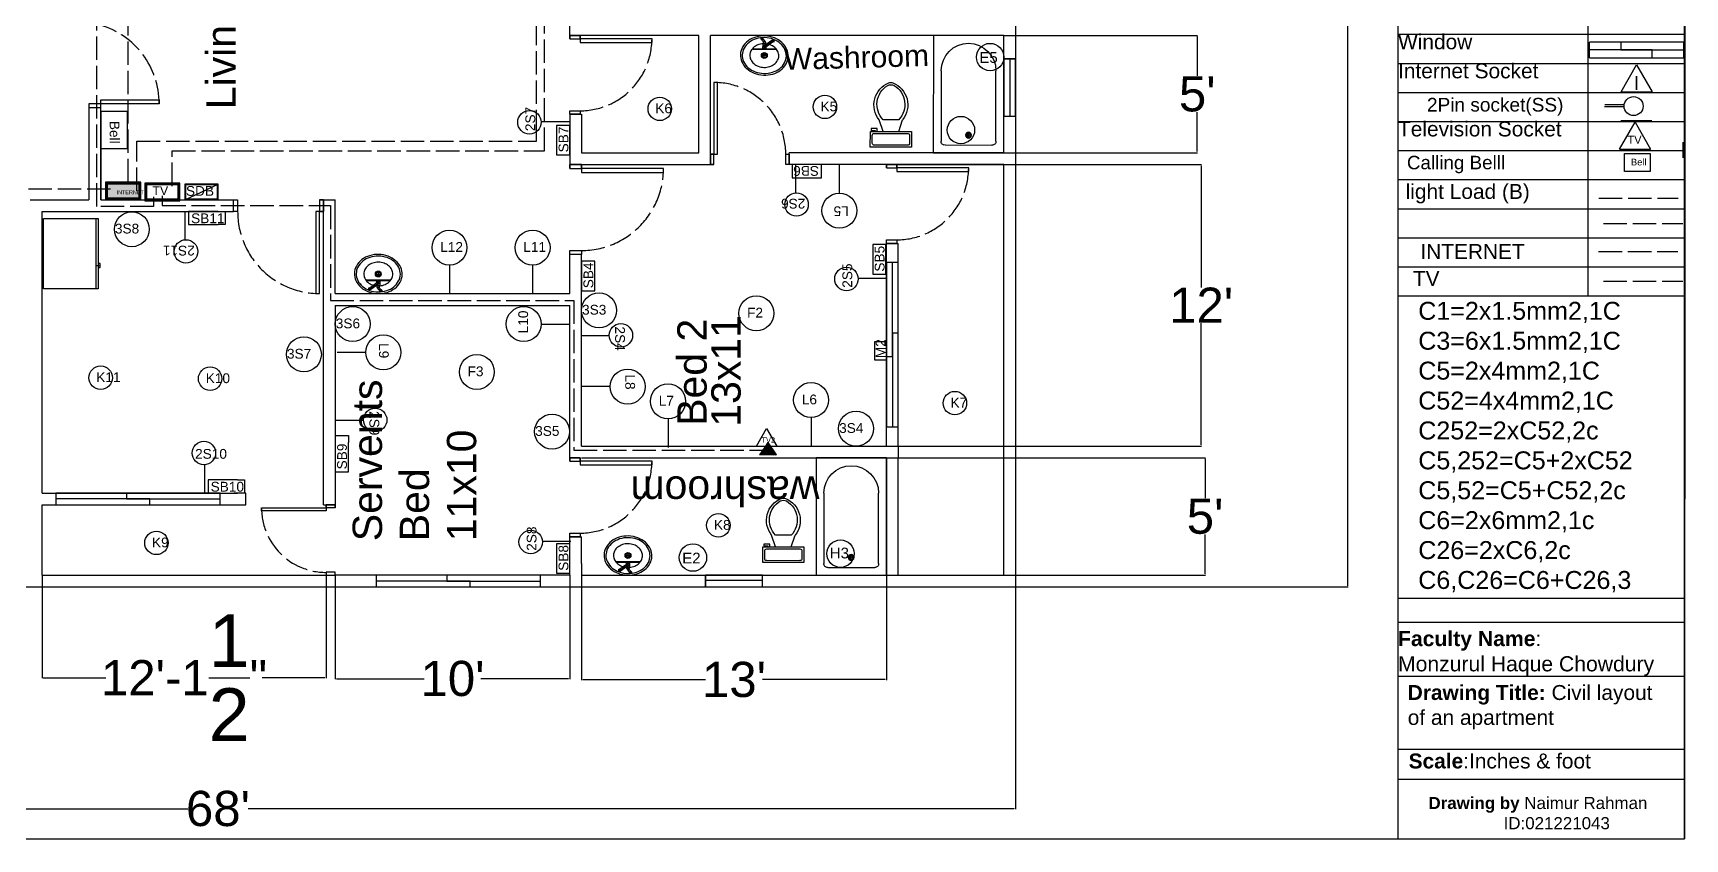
# Model space of a CAD drawing. Header units: inches. Extents: x -412 to 20037, y 548 to 16595.
# Drawn here: x 5481 to 6326, y 5596 to 6008 of the extents above; entities that cross this region are included whole.
import ezdxf
from ezdxf.enums import TextEntityAlignment as Align

# ---------------------------------------------------------------- set-up
doc = ezdxf.new("R2010")
doc.units = ezdxf.units.IN
doc.header["$MEASUREMENT"] = 0
doc.linetypes.add('ACAD_ISO02W100', pattern=[15, 12, -3])
doc.layers.get('Defpoints').update_dxf_attribs({"color": 6})
for name, color, linetype in [('bath', 4, 'Continuous'), ('freecads.com', 7, 'Continuous'), ('Heavy Load', 3, 'ACAD_ISO02W100'), ('iNTERNET', 30, 'ACAD_ISO02W100'), ('light_dwgmodels.com', 250, 'ACAD_ISO02W100'), ('TV WIRE', 62, 'ACAD_ISO02W100')]:
    doc.layers.add(name, color=color, linetype=linetype)
doc.layers.add('text', color=140, linetype='Continuous', lineweight=9)
doc.styles.add('Arial', font='arial.ttf')
doc.styles.get("Standard").update_dxf_attribs({"font": 'arial.ttf'})
doc.dimstyles.new('Copy of civil layout', dxfattribs={"dimtxt": 18, "dimasz": 0.625, "dimexe": 0.18, "dimexo": 0.0625, "dimgap": 0.09, "dimtad": 0, "dimtih": 1, "dimtoh": 1, "dimdec": 1, "dimzin": 0, "dimdsep": 46, "dimlunit": 4, "dimtxsty": 'Standard', "dimcen": 0.09, "dimclrd": 6, "dimclre": 256, "dimclrt": 256, "dimadec": 0, "dimazin": 0, "dimtfac": 1.5, "dimtdec": 1, "dimtofl": 0, "dimtmove": 0, "dimatfit": 0, "dimfxl": 1, "dimtolj": 1, "dimtzin": 0, "dimlwe": -1, "dimarcsym": 0})

# ---------------------------------------------------------------- blocks, each defined once
blk = doc.blocks.new('Bath Tub - 26 x 60 in.')
for p, q in [((8, -18), (10, -18)), ((9, -17), (9, -19))]:
    blk.add_line(p, q)
blk.add_lwpolyline([(0, -36), (0, 0), (60, 0), (60, -36)], close=True)
for points in [[(4, -30), (4, -6)], [(6, -4), (42, -4)], [(42, -32), (6, -32)]]:
    blk.add_lwpolyline(points)
for radius in [1.5, 1]:
    blk.add_circle((9, -18), radius)
for centre, radius, start, end in [((5.75, -5.75), 1.77, 81.8699, 188.1301), ((42, -18), 14, 270, 90), ((5.75, -30.25), 1.77, 171.8699, 278.1301)]:
    blk.add_arc(centre, radius, start, end)
blk = doc.blocks.new('Toilet - top')
for p, q in [((-8, -8.5), (-8, -8)), ((-7, -8), (-7, -9.5)), ((-4, -8), (-6, -14)), ((4, -8), (6, -14)), ((9.5, -6), (9.5, -2)), ((-10, -8.5), (-8, -8.5)), ((-10, -9.5), (-10, -8.5)), ((-7, -9.5), (-10, -9.5)), ((4, -14), (-4, -14))]:
    blk.add_line(p, q)
blk.add_lwpolyline([(10.5, -8), (10.5, 0), (-10.5, 0), (-10.5, -8)], close=True)
for points in [[(-9.5, -2), (-9.5, -6)], [(8.5, -1), (-8.5, -1)], [(-8.5, -7), (8.5, -7)]]:
    blk.add_lwpolyline(points)
for centre, radius, start, end in [((-8.62, -1.88), 0.884, 81.8699, 188.1301), ((-8.62, -6.12), 0.884, 171.8699, 278.1301), ((8.62, -1.88), 0.884, 351.8699, 98.1301), ((8.62, -6.12), 0.884, 261.8699, 8.1301), ((3.52, -21.58), 12.17, 141.46911, 247.97143), ((4.2, -21.82), 11.33, 136.36773, 238.94682), ((-3.52, -21.58), 12.17, 292.02843, 38.53071), ((-4.2, -21.82), 11.33, 301.05301, 43.63209), ((0, -27.88), 4, 245.73182, 294.26817), ((0, -29), 4, 254.86053, 285.13947)]:
    blk.add_arc(centre, radius, start, end)
blk = doc.blocks.new('Sink - Oval top')
for p, q in [((-1, 0), (1, 0)), ((0, 1), (0, -1))]:
    blk.add_line(p, q)
at = {"linetype": 'Continuous'}
for points in [[(-12.23, 0.39, 0.117634), (-11.46, -3.36, 0.104469), (-8.88, -6.8, 0.090016), (-5.08, -9.07, 0.08192), (-0.32, -10.02, 0.08192), (4.49, -9.38, 0.090016), (8.42, -7.36, 0.104469), (11.22, -4.09, 0.117634), (12.23, -0.39, 0.117634), (11.46, 3.36, 0.104469), (8.88, 6.8, 0.090016), (5.08, 9.07, 0.08192), (0.32, 10.02, 0.08192), (-4.49, 9.38, 0.090016), (-8.42, 7.36, 0.104469), (-11.22, 4.09, 0.117634)], [(-11.29, 0.16, 0.118622), (-10.52, -3.25, 0.104678), (-8.07, -6.36, 0.089562), (-4.54, -8.37, 0.081185), (-0.13, -9.15, 0.081185), (4.3, -8.49, 0.089562), (7.89, -6.58, 0.104678), (10.42, -3.55, 0.118622), (11.29, -0.16, 0.118622), (10.52, 3.25, 0.104678), (8.07, 6.36, 0.089562), (4.54, 8.37, 0.081185), (0.13, 9.15, 0.081185), (-4.3, 8.49, 0.089562), (-7.89, 6.58, 0.104678), (-10.42, 3.55, 0.118622)], [(-7.42, 0.08, 0.118283), (-6.91, -2.17, 0.104607), (-5.29, -4.21, 0.089718), (-2.97, -5.53, 0.081436), (-0.07, -6.04, 0.081436), (2.84, -5.59, 0.089718), (5.2, -4.33, 0.104607), (6.86, -2.32, 0.118283), (7.42, -0.08, 0.118283), (6.91, 2.17, 0.104607), (5.29, 4.21, 0.089718), (2.97, 5.53, 0.081436), (0.07, 6.04, 0.081436), (-2.84, 5.59, 0.089718), (-5.2, 4.33, 0.104607), (-6.86, 2.32, 0.118283)]]:
    blk.add_lwpolyline(points, format="xyb", close=True, dxfattribs=at)
for radius in [1.5, 1]:
    blk.add_circle((0, 0), radius)
blk = doc.blocks.new('Faucet - single handle front')
for p, q in [((-2, 6), (-2, 5.5)), ((-1, 6), (-2, 6)), ((-0.5, 4), (-2, 5.5)), ((-2, 5.5), (-1, 5.5)), ((-1, 5.5), (-1, 6)), ((0.5, 4), (-1, 6)), ((-1, 5.5), (0.5, 4)), ((-0.75, 3), (0.75, 3)), ((-0.75, 0.5), (-0.75, 3)), ((-0.75, 1), (0.75, 1)), ((-0.5, 4), (0.5, 4)), ((-0.25, 2), (3.75, 5)), ((3.75, 4.5), (-0.25, 1.5)), ((-0.25, 1.5), (-0.25, 2)), ((0.75, 1.5), (-0.25, 1.5)), ((0.75, 1.5), (4.08742, 4.003)), ((0.75, 3), (0.75, 2.7386)), ((0.75, 1.5), (0.75, 0.5)), ((3.75, 4.5), (3.75, 5)), ((3.75, 5), (4.75, 5)), ((3.75, 4), (3.75, 4.5)), ((4.75, 4.5), (3.75, 4.5)), ((4.75, 4), (3.75, 4)), ((4.75, 5), (4.75, 4.5)), ((4.75, 4.5), (4.75, 4))]:
    blk.add_line(p, q)
blk.add_lwpolyline([(-6, 0), (-6, 0.5), (6, 0.5), (6, 0)], close=True)
for centre, start, end in [((1.25426, 3.0302), 151.0646, 180.8629), ((-1.25426, 3.0302), 359.1371, 28.93536)]:
    blk.add_arc(centre, 2.00448, start, end)
blk = doc.blocks.new('Refrigerator-2 door - 36 in top')
for p, q in [((0, -26.999999), (36, -26.999999)), ((11, -27.999999), (11, -28.999999)), ((11, -28.999999), (13, -28.999999)), ((12, -26.999999), (12, -28.999999)), ((13, -28.999999), (13, -27.999999))]:
    blk.add_line(p, q)
blk.add_lwpolyline([(0, -27.999999), (0, 0), (36, 0), (36, -27.999999)], close=True)
blk = doc.blocks.new('*D108')
at = {"transparency": 16777216}
for p, q in [((5983.8, 6336.46), (6153.92, 6336.46)), ((5983.8, 5724.46), (6153.92, 5724.46))]:
    blk.add_line(p, q, dxfattribs=at)
at = {"color": 6, "lineweight": -2, "transparency": 16777216}
for p, q in [((6153.74, 6335.84), (6153.74, 6039.74)), ((6153.74, 5725.09), (6153.74, 6021.18))]:
    blk.add_line(p, q, dxfattribs=at)
at = {"color": 6, "transparency": 16777216}
for points in [[(6153.64, 6335.84), (6153.85, 6335.84), (6153.74, 6336.46)], [(6153.64, 5725.09), (6153.85, 5725.09), (6153.74, 5724.46)]]:
    blk.add_solid(points, dxfattribs=at)
at = {"layer": 'Defpoints', "color": 0, "transparency": 16777216}
for p in [(5983.74, 6336.46), (5983.74, 5724.46), (6153.74, 5724.46)]:
    blk.add_point(p, dxfattribs=at)
at = {"transparency": 16777216, "insert": (6153.74, 6030.46), "char_height": 18, "attachment_point": 5}
blk.add_mtext("\\A1;51'", dxfattribs=at)
blk = doc.blocks.new('*D145')
at = {"transparency": 16777216}
for p, q in [((5485.74, 5730.46), (5485.74, 5677.85)), ((5631.02, 5730.46), (5631.02, 5677.85))]:
    blk.add_line(p, q, dxfattribs=at)
at = {"color": 6, "lineweight": -2, "transparency": 16777216}
for p, q in [((5486.37, 5678.03), (5518.38, 5678.03)), ((5630.4, 5678.03), (5598.38, 5678.03))]:
    blk.add_line(p, q, dxfattribs=at)
at = {"color": 6, "transparency": 16777216}
for points in [[(5486.37, 5678.13), (5486.37, 5677.92), (5485.74, 5678.03)], [(5630.4, 5678.13), (5630.4, 5677.92), (5631.02, 5678.03)]]:
    blk.add_solid(points, dxfattribs=at)
at = {"layer": 'Defpoints', "color": 0, "transparency": 16777216}
for p in [(5485.74, 5730.53), (5631.02, 5730.53), (5631.02, 5678.03)]:
    blk.add_point(p, dxfattribs=at)
at = {"transparency": 16777216, "insert": (5558.38, 5678.03), "char_height": 18, "attachment_point": 5}
blk.add_mtext('\\A1;12\'-1{\\H1.5x;\\S1/2;}"', dxfattribs=at)
blk = doc.blocks.new('*D146')
at = {"transparency": 16777216}
for p, q in [((5635.74, 5730.46), (5635.74, 5677.35)), ((5755.74, 5730.46), (5755.74, 5677.35))]:
    blk.add_line(p, q, dxfattribs=at)
at = {"color": 6, "lineweight": -2, "transparency": 16777216}
for p, q in [((5636.37, 5677.53), (5681.22, 5677.53)), ((5755.12, 5677.53), (5710.26, 5677.53))]:
    blk.add_line(p, q, dxfattribs=at)
at = {"color": 6, "transparency": 16777216}
for points in [[(5636.37, 5677.63), (5636.37, 5677.42), (5635.74, 5677.53)], [(5755.12, 5677.63), (5755.12, 5677.42), (5755.74, 5677.53)]]:
    blk.add_solid(points, dxfattribs=at)
at = {"layer": 'Defpoints', "color": 0, "transparency": 16777216}
for p in [(5635.74, 5730.53), (5755.74, 5730.53), (5755.74, 5677.53)]:
    blk.add_point(p, dxfattribs=at)
at = {"transparency": 16777216, "insert": (5695.74, 5677.53), "char_height": 18, "attachment_point": 5}
blk.add_mtext("\\A1;10'", dxfattribs=at)
blk = doc.blocks.new('*D147')
at = {"transparency": 16777216}
for p, q in [((5761.74, 5730.46), (5761.74, 5676.85)), ((5917.74, 5730.46), (5917.74, 5676.85))]:
    blk.add_line(p, q, dxfattribs=at)
at = {"color": 6, "lineweight": -2, "transparency": 16777216}
for p, q in [((5762.37, 5677.03), (5825.22, 5677.03)), ((5917.12, 5677.03), (5854.26, 5677.03))]:
    blk.add_line(p, q, dxfattribs=at)
at = {"color": 6, "transparency": 16777216}
for points in [[(5762.37, 5677.13), (5762.37, 5676.92), (5761.74, 5677.03)], [(5917.12, 5677.13), (5917.12, 5676.92), (5917.74, 5677.03)]]:
    blk.add_solid(points, dxfattribs=at)
at = {"layer": 'Defpoints', "color": 0, "transparency": 16777216}
for p in [(5761.74, 5730.53), (5917.74, 5730.53), (5917.74, 5677.03)]:
    blk.add_point(p, dxfattribs=at)
at = {"transparency": 16777216, "insert": (5839.74, 5677.03), "char_height": 18, "attachment_point": 5}
blk.add_mtext("\\A1;13'", dxfattribs=at)
blk = doc.blocks.new('*D148')
at = {"transparency": 16777216}
for p, q in [((5167.74, 5724.46), (5167.74, 5610.85)), ((5983.74, 5724.46), (5983.74, 5610.85))]:
    blk.add_line(p, q, dxfattribs=at)
at = {"color": 6, "lineweight": -2, "transparency": 16777216}
for p, q in [((5168.37, 5611.03), (5560.33, 5611.03)), ((5983.12, 5611.03), (5591.15, 5611.03))]:
    blk.add_line(p, q, dxfattribs=at)
at = {"color": 6, "transparency": 16777216}
for points in [[(5168.37, 5611.13), (5168.37, 5610.92), (5167.74, 5611.03)], [(5983.12, 5611.13), (5983.12, 5610.92), (5983.74, 5611.03)]]:
    blk.add_solid(points, dxfattribs=at)
at = {"layer": 'Defpoints', "color": 0, "transparency": 16777216}
for p in [(5167.74, 5724.53), (5983.74, 5724.53), (5983.74, 5611.03)]:
    blk.add_point(p, dxfattribs=at)
at = {"transparency": 16777216, "insert": (5575.74, 5611.03), "char_height": 18, "attachment_point": 5}
blk.add_mtext("\\A1;68'", dxfattribs=at)
blk = doc.blocks.new('*D152')
at = {"transparency": 16777216}
for p, q in [((5977.8, 6006.53), (6076.92, 6006.53)), ((5977.8, 5946.53), (6076.92, 5946.53))]:
    blk.add_line(p, q, dxfattribs=at)
at = {"color": 6, "lineweight": -2, "transparency": 16777216}
for p, q in [((6076.74, 6005.9), (6076.74, 5985.77)), ((6076.74, 5947.15), (6076.74, 5967.28))]:
    blk.add_line(p, q, dxfattribs=at)
at = {"color": 6, "transparency": 16777216}
for points in [[(6076.64, 6005.9), (6076.85, 6005.9), (6076.74, 6006.53)], [(6076.64, 5947.15), (6076.85, 5947.15), (6076.74, 5946.53)]]:
    blk.add_solid(points, dxfattribs=at)
at = {"layer": 'Defpoints', "color": 0, "transparency": 16777216}
for p in [(5977.74, 6006.53), (5977.74, 5946.53), (6076.74, 5946.53)]:
    blk.add_point(p, dxfattribs=at)
at = {"transparency": 16777216, "insert": (6076.74, 5976.53), "char_height": 18, "attachment_point": 5}
blk.add_mtext("\\A1;5'", dxfattribs=at)
blk = doc.blocks.new('*D153')
at = {"transparency": 16777216}
for p, q in [((5917.8, 5790.53), (6080.92, 5790.53)), ((5917.8, 5730.53), (6080.92, 5730.53))]:
    blk.add_line(p, q, dxfattribs=at)
at = {"color": 6, "lineweight": -2, "transparency": 16777216}
for p, q in [((6080.74, 5789.9), (6080.74, 5769.77)), ((6080.74, 5731.15), (6080.74, 5751.28))]:
    blk.add_line(p, q, dxfattribs=at)
at = {"color": 6, "transparency": 16777216}
for points in [[(6080.64, 5789.9), (6080.85, 5789.9), (6080.74, 5790.53)], [(6080.64, 5731.15), (6080.85, 5731.15), (6080.74, 5730.53)]]:
    blk.add_solid(points, dxfattribs=at)
at = {"layer": 'Defpoints', "color": 0, "transparency": 16777216}
for p in [(5917.74, 5790.53), (5917.74, 5730.53), (6080.74, 5730.53)]:
    blk.add_point(p, dxfattribs=at)
at = {"transparency": 16777216, "insert": (6080.74, 5760.53), "char_height": 18, "attachment_point": 5}
blk.add_mtext("\\A1;5'", dxfattribs=at)
blk = doc.blocks.new('*D154')
at = {"transparency": 16777216}
for p, q in [((5917.8, 5940.53), (6078.92, 5940.53)), ((5917.8, 5796.53), (6078.92, 5796.53))]:
    blk.add_line(p, q, dxfattribs=at)
at = {"color": 6, "lineweight": -2, "transparency": 16777216}
for p, q in [((6078.74, 5939.9), (6078.74, 5877.65)), ((6078.74, 5797.15), (6078.74, 5859.4))]:
    blk.add_line(p, q, dxfattribs=at)
at = {"color": 6, "transparency": 16777216}
for points in [[(6078.64, 5939.9), (6078.85, 5939.9), (6078.74, 5940.53)], [(6078.64, 5797.15), (6078.85, 5797.15), (6078.74, 5796.53)]]:
    blk.add_solid(points, dxfattribs=at)
at = {"layer": 'Defpoints', "color": 0, "transparency": 16777216}
for p in [(5917.74, 5940.53), (6078.74, 5940.53), (5917.74, 5796.53)]:
    blk.add_point(p, dxfattribs=at)
at = {"transparency": 16777216, "insert": (6078.74, 5868.53), "char_height": 18, "attachment_point": 5}
blk.add_mtext("\\A1;12'", dxfattribs=at)

msp = doc.modelspace()

# ---------------------------------------------------------------- hatches: boundary and pattern name
at = {"true_color": 0x2776bb}
h = msp.add_hatch(color=152, dxfattribs=at)
h.dxf.hatch_style = 1
h.paths.add_polyline_path([(5519.12, 5923.41), (5535.44, 5923.41), (5535.44, 5930.52), (5519.12, 5930.52)])
at = {"layer": 'Heavy Load', "true_color": 0xf8d731}
h = msp.add_hatch(dxfattribs=at)
h.set_pattern_fill('ANSI31', color=40, scale=0.8, angle=180)
h.set_pattern_definition([(225, (6259.54147, 2448.36271), (0.070710678, -0.070710678), [])])
h.paths.add_polyline_path([(5861.54, 5791.96), (5857.14, 5798.36), (5852.74, 5791.96)])

# ---------------------------------------------------------------- linework, layer by layer
for p, q in [((6179.44, 5595.63), (6179.44, 6557.62)), ((5983.74, 6105.46), (5983.74, 5947.36)), ((5755.74, 6006.46), (5755.74, 6012.46)), ((5821.74, 6006.46), (5761, 6006.46)), ((5821.74, 5946.46), (5821.74, 6006.46)), ((5977.74, 6006.46), (5827.74, 6006.46)), ((5827.74, 5945.72), (5827.74, 6006.46)), ((5977.74, 5946.46), (5977.74, 6006.46)), ((5509.74, 5969.58), (5509.74, 5922.46)), ((5515.74, 5922.46), (5515.74, 5969.58)), ((5515.74, 5967.42), (5515.74, 5922.46)), ((6295.11, 5970.01), (6285.12, 5970.01)), ((6295.21, 5971.06), (6285.22, 5971.06)), ((5755.74, 5966.16), (5761.74, 5966.16)), ((5755.74, 5966.16), (5755.74, 5940.46)), ((5761.74, 5966.16), (5761.74, 5946.46)), ((5761.74, 5946.46), (5821.74, 5946.46)), ((5868.04, 5940.46), (5868.04, 5946.46)), ((5977.74, 5946.46), (5868.04, 5946.46)), ((5983.74, 5947.36), (5983.74, 5724.46)), ((5761.74, 5940.46), (5821.74, 5940.46)), ((5821.74, 5940.46), (5827.74, 5940.46)), ((5977.74, 5940.46), (5868.04, 5940.46)), ((5977.74, 5730.46), (5977.74, 5940.46)), ((5479.74, 5922.46), (5485.74, 5922.46)), ((5485.74, 5922.46), (5509.74, 5922.46)), ((5485.74, 5916.46), (5512.74, 5916.46)), ((5485.74, 5772.46), (5485.74, 5916.46)), ((5512.74, 5916.46), (5583.74, 5916.46)), ((5515.74, 5922.46), (5583.74, 5922.46)), ((5629.74, 5772.46), (5629.74, 5922.46)), ((5629.74, 5922.46), (5635.74, 5922.46)), ((5635.74, 5874.46), (5635.74, 5922.46)), ((5917.74, 5900.16), (5923.74, 5900.16)), ((5917.74, 5796.46), (5917.74, 5900.16)), ((5923.74, 5796.46), (5923.74, 5900.16)), ((5755.74, 5874.46), (5755.74, 5894.46)), ((5761.74, 5796.46), (5761.74, 5894.46)), ((5635.74, 5874.46), (5755.74, 5874.46)), ((5635.74, 5868.46), (5755.74, 5868.46)), ((5635.74, 5868.46), (5635.74, 5766.46)), ((5755.74, 5796.46), (5755.74, 5868.46)), ((5642.45, 5801.96), (5642.45, 5798.39)), ((5755.74, 5790.46), (5755.74, 5796.46)), ((5761.74, 5796.46), (5917.74, 5796.46)), ((5761.74, 5790.46), (5917.74, 5790.46)), ((5917.74, 5790.46), (5917.74, 5730.46)), ((5923.74, 5796.46), (5923.74, 5790.46)), ((5923.74, 5730.46), (5923.74, 5790.46)), ((5485.74, 5772.46), (5583.99, 5772.46)), ((5589.99, 5772.46), (5583.99, 5772.46)), ((5589.99, 5766.46), (5589.99, 5772.46)), ((5629.74, 5766.46), (5629.74, 5774.61)), ((5635.74, 5772.46), (5635.74, 5766.46)), ((5485.74, 5730.46), (5485.74, 5766.46)), ((5485.74, 5766.46), (5583.99, 5766.46)), ((5583.99, 5766.46), (5589.99, 5766.46)), ((5629.74, 5766.46), (5635.74, 5766.46)), ((5755.74, 5750.16), (5761.74, 5750.16)), ((5755.74, 5730.46), (5755.74, 5750.16)), ((5761.74, 5736.46), (5761.74, 5750.16)), ((5485.74, 5730.46), (5625.02, 5730.46)), ((5625.02, 5730.46), (5631.02, 5730.46)), ((5755.74, 5730.46), (5635.74, 5730.46)), ((5761.74, 5736.46), (5761.74, 5730.46)), ((5761.74, 5730.46), (5917.74, 5730.46)), ((5923.74, 5730.46), (5977.74, 5730.46)), ((5407.74, 5724.46), (5983.74, 5724.46))]:
    msp.add_line(p, q)
at = {"linetype": 'ByBlock', "lineweight": 25}
for p, q in [((6276.51, 6230.13), (6276.51, 5873.07)), ((6326.21, 5718.63), (6326.21, 5769.27)), ((6179.44, 5718.63), (6326.21, 5718.63))]:
    msp.add_line(p, q, dxfattribs=at)
at = {"color": 40, "linetype": 'ACAD_ISO02W100', "true_color": 0xf8d731}
for p, q in [((5513.74, 5918.96), (5513.74, 6195.46)), ((5742.74, 5947.46), (5742.74, 6040.96)), ((5552.24, 5929.46), (5552.24, 5947.46)), ((5552.24, 5947.46), (5742.74, 5947.46)), ((5547.24, 5924.46), (5547.24, 5919.46)), ((5542.74, 5918.96), (5513.74, 5918.96)), ((5542.74, 5923.96), (5542.74, 5918.96)), ((5547.24, 5919.46), (5633.24, 5919.46)), ((5633.24, 5919.46), (5633.24, 5870.96)), ((5633.24, 5870.96), (5757.74, 5870.96)), ((5757.74, 5870.96), (5757.74, 5794.46)), ((5757.74, 5794.46), (5857.74, 5794.46)), ((5857.74, 5794.46), (5857.74, 5796.96))]:
    msp.add_line(p, q, dxfattribs=at)
at = {"color": 152, "linetype": 'ACAD_ISO02W100', "true_color": 0x2776bb}
for p, q in [((5529.74, 5931.46), (5529.74, 6049.46)), ((5738.74, 5956.46), (5738.74, 6028.46)), ((5738.74, 5952.46), (5738.74, 5959.46)), ((5534.24, 5926.96), (5534.24, 5952.46)), ((5534.24, 5952.46), (5738.74, 5952.46)), ((5520.74, 5927.96), (5370.24, 5927.96))]:
    msp.add_line(p, q, dxfattribs=at)
at = {"color": 143, "true_color": 0x7aafdf}
for p, q in [((5980.96, 5965.22), (5980.96, 5994.46)), ((5854.36, 5727.68), (5825.12, 5727.68))]:
    msp.add_line(p, q, dxfattribs=at)
at = {"color": 0}
for p, q in [((6293.55, 5977.67), (6301.48, 5991.4)), ((6301.48, 5991.4), (6309.41, 5977.67)), ((6293.55, 5977.67), (6309.41, 5977.67)), ((5740.91, 5962.43), (5755.51, 5962.43)), ((6292.75, 5948.37), (6300.68, 5962.1)), ((6293.49, 5963), (6309.35, 5963)), ((6300.68, 5962.1), (6308.6, 5948.37)), ((6292.75, 5948.37), (6308.6, 5948.37)), ((5871.38, 5925.86), (5871.38, 5940.47)), ((5893.68, 5925.85), (5893.68, 5940.45)), ((5559.02, 5901.85), (5559.02, 5916.46)), ((5575.8, 5916.46), (5579.37, 5916.46)), ((5579.37, 5916.46), (5579.37, 5909.73)), ((5579.37, 5909.73), (5575.8, 5909.73)), ((5694.18, 5889.07), (5694.18, 5874.46)), ((5736.68, 5889.07), (5736.68, 5874.46)), ((5903.1, 5882.31), (5917.7, 5882.31)), ((5741.12, 5858.9), (5755.73, 5858.9)), ((5776.05, 5852.79), (5761.44, 5852.79)), ((5651.35, 5844.4), (5636.74, 5844.4)), ((5776.35, 5826.9), (5761.74, 5826.9)), ((5650.35, 5809.52), (5635.74, 5809.52)), ((5805.98, 5810.43), (5805.98, 5795.82)), ((5879.18, 5811.07), (5879.18, 5796.46)), ((5635.72, 5801.96), (5642.45, 5801.96)), ((5851.24, 5796.46), (5856.43, 5805.44)), ((5856.43, 5805.44), (5861.61, 5796.46)), ((5851.24, 5796.46), (5861.61, 5796.46)), ((5568.9, 5787.12), (5568.9, 5772.51)), ((5585.8, 5779.19), (5589.37, 5779.19)), ((5589.37, 5772.47), (5585.8, 5772.46)), ((5589.37, 5779.19), (5589.37, 5772.47)), ((5741.57, 5747.78), (5756.18, 5747.78))]:
    msp.add_line(p, q, dxfattribs=at)
at = {"color": 7}
msp.add_line((5558.74, 5922.46), (5575.88, 5930.52), dxfattribs=at)
for points in [[(4984.79, 5595.63), (6325.94, 5595.63), (6325.94, 6557.62), (4984.79, 6557.62)], [(5575.8, 5916.46), (5560.74, 5916.46), (5560.74, 5909.73), (5575.8, 5909.73)], [(5635.72, 5798.39), (5635.72, 5783.33), (5642.45, 5783.33), (5642.45, 5798.39)], [(5585.8, 5779.19), (5570.74, 5779.19), (5570.74, 5772.46), (5585.8, 5772.46)]]:
    msp.add_lwpolyline(points)
at = {"color": 240, "true_color": 0xed1f24}
for points in [[(5755.74, 6004.71), (5755.74, 6006.46), (5761, 6006.46), (5761, 6002.96)], [(5509.74, 5971.58), (5509.74, 5969.58), (5515.74, 5969.58), (5515.74, 5973.58)], [(5515.74, 5973.58), (5545.74, 5973.58), (5545.74, 5971.58), (5509.74, 5971.58)], [(5761, 5967.98), (5761, 5966.16), (5755.74, 5966.16), (5755.74, 5967.92)], [(5829.49, 5940.46), (5827.74, 5940.46), (5827.74, 5945.72), (5831.25, 5945.72)], [(5866.23, 5945.72), (5868.04, 5945.72), (5868.04, 5940.46), (5866.29, 5940.46)], [(5755.74, 5938.46), (5755.74, 5940.46), (5761.74, 5940.46), (5761.74, 5936.46)], [(5917.74, 5938.71), (5917.74, 5940.46), (5923, 5940.46), (5923, 5936.96)], [(5585.81, 5916.46), (5583.74, 5916.46), (5583.74, 5922.46), (5585.74, 5922.46)], [(5627.74, 5922.46), (5629.74, 5922.46), (5629.74, 5916.46), (5625.74, 5916.46)], [(5923, 5901.98), (5923, 5900.16), (5917.74, 5900.16), (5917.74, 5901.92)], [(5761.74, 5896.53), (5761.74, 5894.46), (5755.74, 5894.46), (5755.74, 5896.46)], [(5755.74, 5788.71), (5755.74, 5790.46), (5761, 5790.46), (5761, 5786.96)], [(5635.74, 5764.89), (5635.74, 5766.46), (5631.02, 5766.46), (5631.02, 5763.32)], [(5761, 5751.98), (5761, 5750.16), (5755.74, 5750.16), (5755.74, 5751.92)]]:
    msp.add_lwpolyline(points, dxfattribs=at)
for points in [[(5755.74, 6006.46), (5755.74, 6004.71), (5761, 6004.71), (5761, 6006.46)], [(5761, 6004.71), (5761, 6002.96), (5797.79, 6002.96), (5797.79, 6004.71)], [(5829.49, 5945.72), (5831.25, 5945.72), (5831.25, 5982.51), (5829.49, 5982.51)], [(5755.74, 5966.16), (5755.74, 5967.92), (5761, 5967.92), (5761, 5966.16)], [(5827.74, 5940.46), (5829.49, 5940.46), (5829.49, 5945.72), (5827.74, 5945.72)], [(5868.04, 5940.46), (5866.29, 5940.46), (5866.29, 5945.72), (5868.04, 5945.72)], [(5755.74, 5940.46), (5755.74, 5938.46), (5761.74, 5938.46), (5761.74, 5940.46)], [(5761.74, 5938.46), (5761.74, 5936.46), (5803.74, 5936.46), (5803.74, 5938.46)], [(5917.74, 5940.46), (5917.74, 5938.71), (5923, 5938.71), (5923, 5940.46)], [(5923, 5938.71), (5923, 5936.96), (5959.79, 5936.96), (5959.79, 5938.71)], [(5583.74, 5922.46), (5585.74, 5922.46), (5585.74, 5916.46), (5583.74, 5916.46)], [(5627.74, 5916.46), (5625.74, 5916.46), (5625.74, 5874.46), (5627.74, 5874.46)], [(5629.74, 5922.46), (5627.74, 5922.46), (5627.74, 5916.46), (5629.74, 5916.46)], [(5917.74, 5900.16), (5917.74, 5901.92), (5923, 5901.92), (5923, 5900.16)], [(5755.74, 5894.46), (5755.74, 5896.46), (5761.74, 5896.46), (5761.74, 5894.46)], [(5755.74, 5790.46), (5755.74, 5788.71), (5761, 5788.71), (5761, 5790.46)], [(5761, 5788.71), (5761, 5786.96), (5797.79, 5786.96), (5797.79, 5788.71)], [(5631.02, 5764.89), (5631.02, 5763.32), (5597.97, 5763.32), (5597.97, 5764.89)], [(5635.74, 5766.46), (5635.74, 5764.89), (5631.02, 5764.89), (5631.02, 5766.46)], [(5755.74, 5750.16), (5755.74, 5751.92), (5761, 5751.92), (5761, 5750.16)], [(5635.74, 5730.46), (5635.74, 5732.04), (5631.02, 5732.04), (5631.02, 5730.46)]]:
    msp.add_lwpolyline(points, close=True, dxfattribs=at)
at = {"color": 143, "true_color": 0x7aafdf}
for points in [[(6325.49, 6003.06), (6277.47, 6003.06)], [(6325.49, 6003.06), (6293.48, 6003.06), (6293.48, 5999.06), (6325.49, 5999.06)], [(6277.47, 5995.06), (6309.49, 5995.06), (6309.49, 5999.06), (6277.47, 5999.06)], [(6277.47, 5995.06), (6325.49, 5995.06)]]:
    msp.add_lwpolyline(points, dxfattribs=at)
for points in [[(5977.74, 5994.46), (5977.74, 5994.46), (5983.74, 5994.46), (5983.74, 5994.46)], [(5755.74, 5945.46), (5755.74, 5960.52), (5749.01, 5960.52), (5749.01, 5945.46)], [(5884.47, 5940.46), (5869.42, 5940.46), (5869.42, 5933.73), (5884.47, 5933.73)], [(5518.24, 5922.46), (5536.24, 5922.46), (5536.24, 5931.46), (5518.24, 5931.46)], [(5519.12, 5923.41), (5535.44, 5923.41), (5535.44, 5930.52), (5519.12, 5930.52)], [(5538.24, 5921.96), (5556.24, 5921.96), (5556.24, 5930.96), (5538.24, 5930.96)], [(5539.12, 5922.91), (5555.44, 5922.91), (5555.44, 5930.02), (5539.12, 5930.02)], [(5559.19, 5922.94), (5575.51, 5922.94), (5575.51, 5930.06), (5559.19, 5930.06)], [(5917.47, 5884.46), (5917.47, 5899.52), (5910.74, 5899.52), (5910.74, 5884.46)], [(5768.47, 5875.96), (5768.47, 5891.02), (5761.74, 5891.02), (5761.74, 5875.96)], [(5911.74, 5840.46), (5911.74, 5849.96), (5917.74, 5849.96), (5917.74, 5840.46)], [(5755.74, 5731.46), (5755.74, 5746.52), (5749.01, 5746.52), (5749.01, 5731.46)], [(5825.12, 5724.46), (5825.12, 5724.46), (5825.12, 5730.46), (5825.12, 5730.46)]]:
    msp.add_lwpolyline(points, close=True)
for points in [[(5977.74, 5994.46), (5977.74, 5965.22), (5983.74, 5965.22), (5983.74, 5994.46)], [(5923.74, 5806.31), (5923.74, 5890.31), (5917.74, 5890.31), (5917.74, 5806.31)], [(5920.74, 5842.31), (5920.74, 5890.31), (5917.74, 5890.31), (5917.74, 5842.31)], [(5923.74, 5806.31), (5923.74, 5854.31), (5920.74, 5854.31), (5920.74, 5806.31)], [(5492.86, 5766.46), (5576.86, 5766.46), (5576.86, 5772.46), (5492.86, 5772.46)], [(5528.86, 5769.46), (5576.86, 5769.46), (5576.86, 5772.46), (5528.86, 5772.46)], [(5492.86, 5766.46), (5540.86, 5766.46), (5540.86, 5769.46), (5492.86, 5769.46)], [(5656.74, 5724.46), (5740.74, 5724.46), (5740.74, 5730.46), (5656.74, 5730.46)], [(5692.74, 5727.46), (5740.74, 5727.46), (5740.74, 5730.46), (5692.74, 5730.46)], [(5825.12, 5724.46), (5854.36, 5724.46), (5854.36, 5730.46), (5825.12, 5730.46)], [(5656.74, 5724.46), (5704.74, 5724.46), (5704.74, 5727.46), (5656.74, 5727.46)]]:
    msp.add_lwpolyline(points, close=True, dxfattribs=at)
at = {"color": 0}
for points in [[(5529.26, 5967.7), (5529.26, 5948.46), (5515.74, 5948.46), (5515.74, 5967.7)], [(6295.27, 5946.09), (6308.4, 5946.09), (6308.4, 5936.87), (6295.27, 5936.87)]]:
    msp.add_lwpolyline(points, close=True, dxfattribs=at)
at = {"color": 4}
for points in [[(5518.67, 5922.93), (5535.81, 5922.93), (5535.81, 5930.99), (5518.67, 5930.99)], [(5538.67, 5922.43), (5555.81, 5922.43), (5555.81, 5930.49), (5538.67, 5930.49)], [(5558.74, 5922.46), (5575.88, 5922.46), (5575.88, 5930.52), (5558.74, 5930.52)]]:
    msp.add_lwpolyline(points, close=True, dxfattribs=at)
for centre, radius in [((5970.74, 5995.46), 7), ((5801.74, 5968.96), 6), ((5886.24, 5969.96), 6), ((5735.08, 5962.09), 6), ((5955.84, 5958.12), 7), ((5871.73, 5920.04), 6), ((5559.36, 5896.03), 6), ((5897.27, 5881.97), 6), ((5781.87, 5853.13), 6), ((5515.74, 5831.46), 6), ((5571.74, 5830.96), 6), ((5952.74, 5818.46), 6), ((5656.17, 5809.87), 6), ((5568.56, 5792.94), 6), ((5831.74, 5755.96), 6), ((5544.24, 5746.96), 6), ((5735.74, 5747.44), 6), ((5894.24, 5741.47), 7), ((5818.74, 5739.46), 7)]:
    msp.add_circle(centre, radius)
msp.add_circle((6299.97, 5970.37), 4.86, dxfattribs=at)
at = {"color": 0}
for centre in [(5893.68, 5916.9), (5531.68, 5907.4), (5694.18, 5898.01), (5736.68, 5898.01), (5770.68, 5865.9), (5644.68, 5858.9), (5732.18, 5858.9), (5851.18, 5864.4), (5619.68, 5843.4), (5660.29, 5844.4), (5708.18, 5834.4), (5785.29, 5826.9), (5805.98, 5819.37), (5879.18, 5820.01), (5902.18, 5805.4), (5746.68, 5803.9)]:
    msp.add_circle(centre, 8.94, dxfattribs=at)
at = {"color": 240, "linetype": 'ACAD_ISO02W100', "true_color": 0xed1f24}
for centre, radius, start, end in [((5503.74, 5971.58), 41.93, 0, 73.70465), ((5761, 6004.71), 36.73, 270, 0), ((5829.49, 5945.72), 36.73, 0, 90), ((5761.74, 5938.46), 41.93, 270, 0), ((5923, 5938.71), 36.73, 270, 0), ((5627.74, 5916.46), 41.93, 180, 270), ((5761, 5788.71), 36.73, 270, 0), ((5631.02, 5764.89), 32.99, 180, 270)]:
    msp.add_arc(centre, radius, start, end, dxfattribs=at)
at = {"layer": 'bath', "color": 254, "true_color": 0xddb3d4}
for p, q in [((6326.23, 6254.68), (6326.23, 5769.27)), ((6325.94, 6203.46), (6325.94, 5718.06)), ((6179.44, 6007.09), (6326.23, 6007.09)), ((6179.44, 5992.22), (6326.23, 5992.22)), ((6179.44, 5977.36), (6326.23, 5977.36)), ((6179.44, 5962.5), (6326.23, 5962.5)), ((6179.44, 5947.63), (6326.23, 5947.63)), ((6179.44, 5932.77), (6326.23, 5932.77)), ((6179.44, 5917.91), (6326.23, 5917.91)), ((6179.44, 5903.04), (6326.23, 5903.04)), ((6179.44, 5888.18), (6326.23, 5888.18)), ((6179.44, 5873.32), (6326.23, 5873.32))]:
    msp.add_line(p, q, dxfattribs=at)
at = {"layer": 'bath', "color": 4, "linetype": 'ACAD_ISO02W100'}
for p, q in [((6277.47, 5995.06), (6277.47, 6003.06)), ((6325.49, 6003.06), (6325.49, 5995.06)), ((6325.2, 5951.84), (6325.2, 5943.84))]:
    msp.add_line(p, q, dxfattribs=at)
at = {"layer": 'freecads.com', "lineweight": 30}
for p, q in [((6325.94, 5980.97), (6325.94, 6103.3)), ((6325.94, 5979.44), (6325.94, 5595.63)), ((6179.44, 5706.39), (6325.94, 5706.39)), ((6179.44, 5678.87), (6325.94, 5678.87)), ((6179.44, 5641.5), (6325.94, 5641.5)), ((6179.44, 5626.21), (6325.94, 5626.21)), ((6179.44, 5595.63), (6325.94, 5595.63))]:
    msp.add_line(p, q, dxfattribs=at)
at = {"layer": 'Heavy Load'}
for p, q in [((6282.19, 5923.32), (6322.71, 5923.32)), ((5861.54, 5791.96), (5852.74, 5791.96))]:
    msp.add_line(p, q, dxfattribs=at)
at = {"layer": 'Heavy Load', "color": 6}
msp.add_line((6284.56, 5910.4), (6325.08, 5910.4), dxfattribs=at)
at = {"layer": 'Heavy Load', "color": 150}
msp.add_line((6282.06, 5896), (6322.58, 5896), dxfattribs=at)
at = {"layer": 'Heavy Load', "color": 2}
msp.add_line((6284.55, 5880.91), (6325.08, 5880.91), dxfattribs=at)
at = {"layer": 'text'}
for p, q in [((5852.74, 5791.96), (5857.14, 5798.36)), ((5857.14, 5798.36), (5861.54, 5791.96)), ((5861.54, 5791.96), (5852.74, 5791.96))]:
    msp.add_line(p, q, dxfattribs=at)
at = {"layer": 'text', "color": 0}
msp.add_line((6212.79, 5595.56), (6270.47, 5595.56), dxfattribs=at)

# ---------------------------------------------------------------- block references
at = {"layer": 'bath'}
for name, p, rotation in [('Sink - Oval top', (5855.24, 5996.22), 179.0122396003602), ('Faucet - single handle front', (5855.29, 5999.22), 359.0122396003601), ('Refrigerator-2 door - 36 in top', (5486.49, 5876.88), 90), ('Faucet - single handle front', (5657.75, 5881.49), 180), ('Faucet - single handle front', (5785.5, 5737.49), 180)]:
    msp.add_blockref(name, p, dxfattribs=dict(at, rotation=rotation))
at = {"layer": 'bath', "xscale": -1}
for name, p, rotation in [('Bath Tub - 26 x 60 in.', (5977.71, 5946.46), 269.9707958308226), ('Toilet - top', (5919.98, 5949.39), 179.9707958308224), ('Bath Tub - 26 x 60 in.', (5917.71, 5730.46), 269.9707958308226), ('Toilet - top', (5864.98, 5736.89), 179.9707958308224)]:
    msp.add_blockref(name, p, dxfattribs=dict(at, rotation=rotation))
at = {"layer": 'bath'}
for p in [(5657.75, 5884.49), (5785.5, 5740.49)]:
    msp.add_blockref('Sink - Oval top', p, dxfattribs=at)

# ---------------------------------------------------------------- texts
for s, height, rotation, p in [('Living Room', 15, 90, (5584.79, 5968.77)), ('Washroom', 10.996, 1.606, (5865.4, 5988.82)), ('2S7', 5, 90, (5738.02, 5957.57)), ('Bell', 5, 270, (5520.36, 5962.81)), ('SB7', 5, 90, (5755, 5946.7)), ('SB6', 5, 180, (5883.23, 5939.72)), ('2S6', 5, 180, (5876.25, 5922.97)), ('L5', 5, 180, (5898.44, 5919.09)), ('2S11', 5, 180, (5563.89, 5898.96)), ('SB5', 5, 90, (5916.73, 5885.7)), ('SB4', 5, 90, (5767.73, 5877.2)), ('2S5', 5, 90, (5900.21, 5877.45)), ('2S4', 5, 270, (5778.94, 5857.66)), ('Bed 2', 15, 90, (5825.74, 5806.85)), ('13x11', 15, 90, (5843.13, 5806.41)), ('L9', 5, 270, (5658.11, 5849.16)), ('L8', 5, 270, (5784.11, 5833.16)), ('Servents', 15, 90, (5659.65, 5747.83)), ('2S9', 5, 270, (5653.24, 5814.39)), ('SB9', 5, 90, (5641.7, 5784.57)), ('11x10', 15, 90, (5707.85, 5747.83)), ('Bed', 15, 90, (5683.75, 5747.83)), ('washroom', 15, 180, (5883.43, 5780.99)), ('2S8', 5, 90, (5738.68, 5742.92)), ('SB8', 5, 90, (5755, 5732.7))]:
    msp.add_text(s, height=height, rotation=rotation).set_placement(p)
at = {"color": 0, "style": 'Arial'}
msp.add_text('I', height=7.13, dxfattribs=at).set_placement((6301.48, 5982.25), align=Align.MIDDLE_CENTER)
for s, height, p in [('K6', 5, (5799.48, 5966.7)), ('K5', 5, (5883.98, 5967.7)), ('Bell', 3.413, (6298.6, 5940.02)), ('3S8', 5, (5523.01, 5905.22)), ('SB11', 5, (5561.98, 5910.48)), ('L12', 5, (5689.43, 5895.83)), ('L11', 5, (5731.93, 5895.83)), ('3S3', 5, (5762.01, 5863.72)), ('F2', 5, (5846.43, 5862.22)), ('3S6', 5, (5636.01, 5856.72)), ('3S7', 5, (5611.01, 5841.22)), ('K11', 5, (5513.48, 5829.2)), ('K10', 5, (5569.48, 5828.7)), ('F3', 5, (5703.43, 5832.22)), ('L6', 5, (5874.43, 5817.83)), ('L7', 5, (5801.22, 5817.19)), ('K7', 5, (5950.48, 5816.2)), ('3S5', 5, (5738.01, 5801.72)), ('3S4', 5, (5893.51, 5803.22)), ('2S10', 5, (5564.03, 5790.01)), ('SB10', 5, (5571.98, 5773.21)), ('K8', 5, (5829.48, 5753.7)), ('K9', 5, (5541.98, 5744.7))]:
    msp.add_text(s, height=height).set_placement(p)
at = {"linetype": 'ACAD_ISO02W100'}
msp.add_text('L10', height=5, rotation=90, dxfattribs=at).set_placement((5734.37, 5854.15))
at = {"char_height": 5.5}
for s, insert, attachment_point in [('E5', (5965.24, 5997.96), 1), ('E2', (5813.24, 5741.96), 1), ('H3', (5888.74, 5738.97), 7)]:
    msp.add_mtext_dynamic_manual_height_columns(s, width=7.5, gutter_width=1, heights=[0], dxfattribs=dict(at, insert=insert, attachment_point=attachment_point))
at = {"color": 7, "attachment_point": 1}
for s, width, gutter_width, insert, char_height in [('{\\C4;Calling Belll}', 66.5172, 1.53, (6184, 5944.94), 6.8811), ('INTERNET', 11.1162, 1, (5523.86, 5927.29), 2), ('TV', 14.2018, 1, (5542.23, 5929.36), 4.5), ('SDB', 10.5, 1, (5559.36, 5929.48), 5)]:
    msp.add_mtext_dynamic_manual_height_columns(s, width=width, gutter_width=gutter_width, heights=[0], dxfattribs=dict(at, insert=insert, char_height=char_height))
at = {"insert": (5912.24, 5841.46), "char_height": 5, "attachment_point": 1, "rotation": 90}
msp.add_mtext_dynamic_manual_height_columns('{\\C1;M2}', width=23.5, gutter_width=1, heights=[0], dxfattribs=at)
at = {"layer": 'bath', "color": 4, "linetype": 'ACAD_ISO02W100', "attachment_point": 1}
for s, width, gutter_width, insert, char_height in [('Window', 97.3453, 1.53, (6179.44, 6007.09), 7.646), ('Internet Socket', 97.3453, 1.53, (6179.44, 5992.22), 7.6457), ('2Pin socket(SS)', 88.769, 1.39, (6194.24, 5974.56), 6.972), ('Television Socket', 97.3453, 1.53, (6179.44, 5962.5), 7.6457), ('{\\C31;\\c6737150;TV}', 11.8905, 1.38, (6296.71, 5955.24), 4.1287), ('{\\C31;\\c6737150;TV2}', 7.776, 0.9, (5853.83, 5800.95), 2.7)]:
    msp.add_mtext_dynamic_manual_height_columns(s, width=width, gutter_width=gutter_width, heights=[0], dxfattribs=dict(at, insert=insert, char_height=char_height))
at = {"layer": 'iNTERNET', "lineweight": 25, "insert": (6190.88, 5899.83), "char_height": 7.646, "attachment_point": 1}
msp.add_mtext_dynamic_manual_height_columns('INTERNET', width=31.3472, gutter_width=1.53, heights=[0], dxfattribs=at)
at = {"layer": 'light_dwgmodels.com', "insert": (6183.33, 5930.54), "char_height": 7.6457, "attachment_point": 1}
msp.add_mtext_dynamic_manual_height_columns('{\\C4;light Load (B)}', width=73.3982, gutter_width=1.53, heights=[0.5], dxfattribs=at)
at = {"layer": 'text', "color": 0, "attachment_point": 1}
for s, width, gutter_width, heights, insert, char_height in [('{\\fArial|b1|i0|c0|p34;Faculty Name\\fArial|b0|i0|c0|p34;\\C256;: \\PMonzurul Haque Chowdury}', 492.2579, 1.55, [49], (6179.44, 5701.92), 7.7415), ('{\\fArial|b1|i0|c0|p34;\\C7;Drawing Title:\\fArial|b0|i0|c0|p34;\\C256;\\c0; \\C256;Civil layout of an apartment}', 127.3143, 1.53, [0], (6184.4, 5674.28), 7.64565), ('{\\fArial|b1|i0|c0|p34;\\C7;Scale\\fArial|b0|i0|c0|p34;\\C256;:Inches & foot}', 113.2787, 1.53, [0], (6184.88, 5639.27), 7.6457), ('{\\fArial|b1|i0|c0|p34;\\C9;Drawing by\\C256; \\fArial|b0|i0|c0|p34;Naimur Rahman\\P                ID:021221043}', 137.0363, 1.55, [0], (6195.01, 5617.06), 6.1932)]:
    msp.add_mtext_dynamic_manual_height_columns(s, width=width, gutter_width=gutter_width, heights=heights, dxfattribs=dict(at, insert=insert, char_height=char_height))
at = {"layer": 'TV WIRE', "lineweight": 25, "attachment_point": 1}
for s, width, gutter_width, insert, char_height in [('TV', 22.937, 1.53, (6187.06, 5886.07), 7.646), ('{\\fArialMT|b0|i0|c0|p32;\\C0;\\c16777215;C1=2x1.5mm2,1C\\PC3=6x1.5mm2,1C\\PC5=2x4mm2,1C\\PC52=4x4mm2,1C\\PC252=2xC52,2c\\PC5,252=C5+2xC52\\PC5,52=C5+C52,2c\\PC6=2x6mm2,1c\\PC26=2xC6,2c\\PC6,C26=C6+C26,3}', 109.3404, 0.963, (6189.79, 5870.25), 9.1748)]:
    msp.add_mtext_dynamic_manual_height_columns(s, width=width, gutter_width=gutter_width, heights=[0], dxfattribs=dict(at, insert=insert, char_height=char_height))

# ---------------------------------------------------------------- dimensions: what is measured, and where the dimension line sits
for base, p1, p2, picture, middle in [((6153.74, 5724.46), (5983.74, 6336.46), (5983.74, 5724.46), '*D108', (6153.74, 6030.46)), ((6076.74, 5946.53), (5977.74, 6006.53), (5977.74, 5946.53), '*D152', (6076.74, 5976.53)), ((6080.74, 5730.53), (5917.74, 5790.53), (5917.74, 5730.53), '*D153', (6080.74, 5760.53))]:
    dim = msp.add_linear_dim(base=base, p1=p1, p2=p2, angle=90, dimstyle='Copy of civil layout')
    dim.commit()
    dim.dimension.update_dxf_attribs({"geometry": picture, "text_midpoint": middle})
dim = msp.add_aligned_dim(p1=(5917.74, 5796.53), p2=(5917.74, 5940.53), distance=-161, dimstyle='Copy of civil layout')
dim.commit()
dim.dimension.update_dxf_attribs({"geometry": '*D154', "text_midpoint": (6078.74, 5868.53)})
for base, p1, p2, picture, middle in [((5631.02, 5678.03), (5485.74, 5730.53), (5631.02, 5730.53), '*D145', (5558.38, 5678.03)), ((5755.74, 5677.53), (5635.74, 5730.53), (5755.74, 5730.53), '*D146', (5695.74, 5677.53)), ((5917.74, 5677.03), (5761.74, 5730.53), (5917.74, 5730.53), '*D147', (5839.74, 5677.03)), ((5983.74, 5611.03), (5167.74, 5724.53), (5983.74, 5724.53), '*D148', (5575.74, 5611.03))]:
    dim = msp.add_linear_dim(base=base, p1=p1, p2=p2, dimstyle='Copy of civil layout')
    dim.commit()
    dim.dimension.update_dxf_attribs({"geometry": picture, "text_midpoint": middle})

doc.saveas('drawing.dxf')
